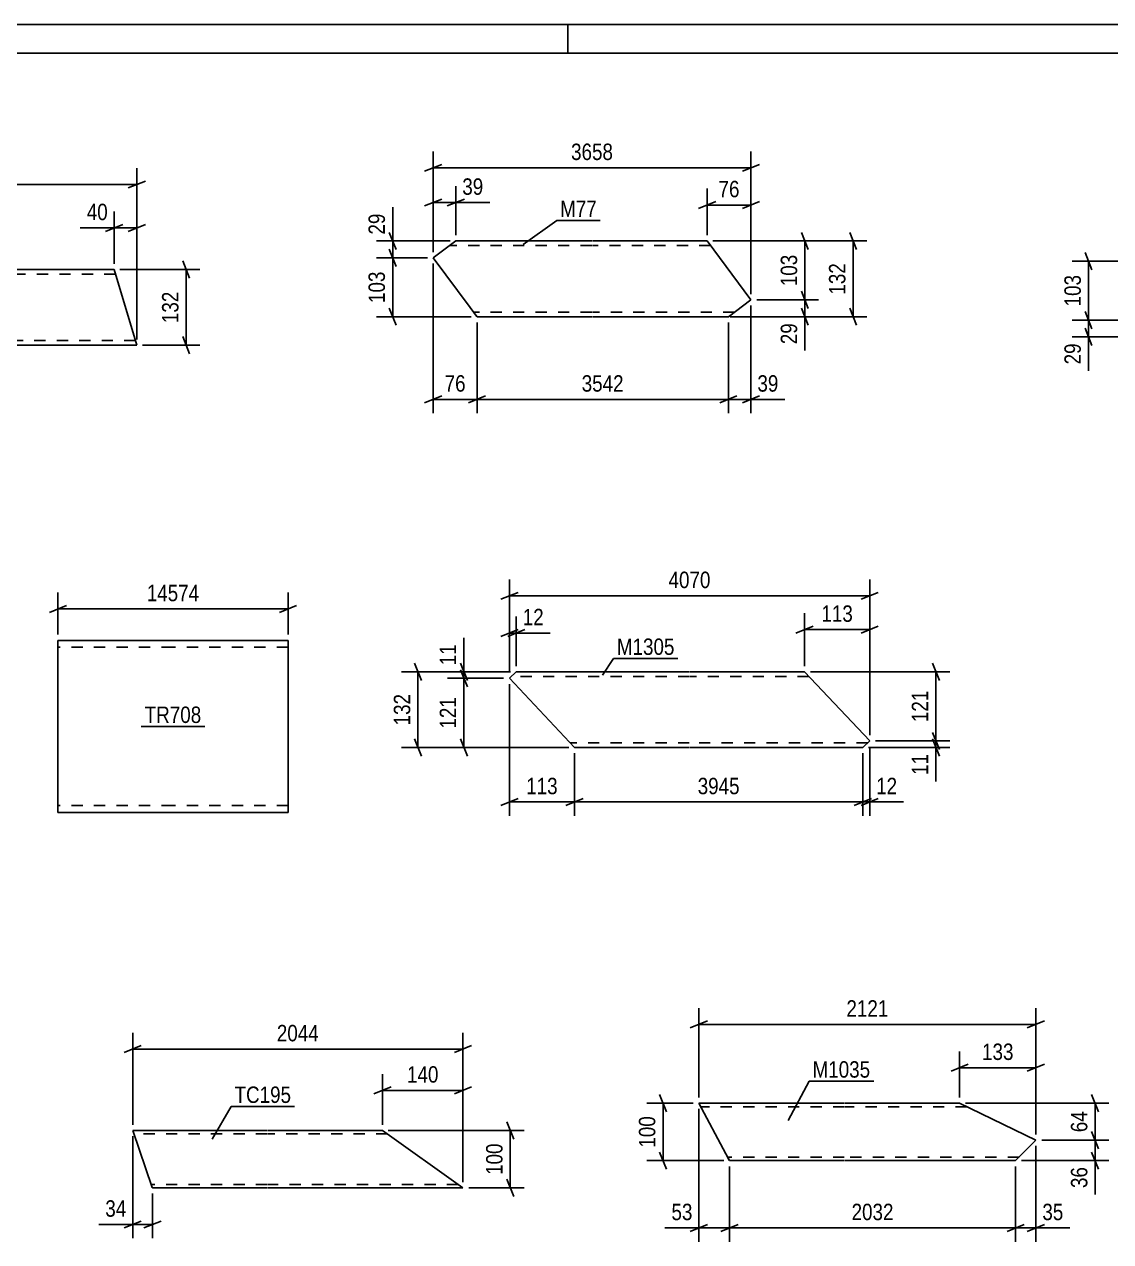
# Model space of a CAD drawing. Header units: millimetres. Extents: x 0 to 594, y 0 to 420.
# Drawn here: x 289.3 to 478.6, y 207.8 to 420 of the extents above; entities that cross this region are included whole.
import ezdxf

# ---------------------------------------------------------------- set-up
doc = ezdxf.new("R2010")
doc.units = ezdxf.units.MM
doc.linetypes.add('DXK_LINE_DOT2', pattern=[3.9198, 1.9599, -1.9599])
doc.styles.add('Arial Narrow', font='ARIALN.TTF', dxfattribs={"height": 0.2})

# ---------------------------------------------------------------- blocks, each defined once
blk = doc.blocks.new('Unknown-761550444-1135')
at = {"color": 5, "linetype": 'Continuous'}
for p, q in [((594, 420), (0, 420)), ((384, 415), (384, 420)), ((589, 415), (5, 415))]:
    blk.add_line(p, q, dxfattribs=at)
blk = doc.blocks.new('Part-761550444-8382 - 8381')
at = {"color": 2, "linetype": 'Continuous'}
for p, q in [((264.83, 377.27), (257.19, 367.01)), ((284.83, 377.27), (264.83, 377.27)), ((304.93, 377.27), (284.93, 377.27)), ((308.88, 364.07), (304.93, 377.27)), ((261.13, 364.07), (257.19, 367.01)), ((284.83, 364.07), (261.13, 364.07)), ((308.88, 364.07), (284.93, 364.07))]:
    blk.add_line(p, q, dxfattribs=at)
at = {"color": 7, "linetype": 'DXK_LINE_DOT2'}
for p, q in [((284.83, 376.47), (264.23, 376.47)), ((305.17, 376.47), (284.93, 376.47)), ((284.83, 364.87), (260.06, 364.87)), ((308.64, 364.87), (284.93, 364.87)), ((308.64, 364.87), (308.62, 364.93))]:
    blk.add_line(p, q, dxfattribs=at)
blk = doc.blocks.new('Part-761550444-8425 - 8424')
at = {"color": 2, "linetype": 'Continuous'}
for p, q in [((311.57, 217.29), (308.16, 227.2)), ((308.16, 227.2), (331.6, 227.2)), ((331.7, 227.2), (351.7, 227.2)), ((365.72, 217.2), (351.7, 227.2)), ((311.57, 217.29), (311.6, 217.2)), ((311.6, 217.2), (331.6, 217.2)), ((331.7, 217.2), (365.72, 217.2))]:
    blk.add_line(p, q, dxfattribs=at)
at = {"color": 7, "linetype": 'DXK_LINE_DOT2'}
for p, q in [((331.6, 226.6), (308.37, 226.6)), ((352.54, 226.6), (331.7, 226.6)), ((311.4, 217.8), (311.38, 217.84)), ((331.6, 217.8), (311.4, 217.8)), ((364.88, 217.8), (331.7, 217.8)), ((364.63, 217.97), (364.68, 217.94)), ((364.82, 217.84), (364.88, 217.8))]:
    blk.add_line(p, q, dxfattribs=at)
blk = doc.blocks.new('Part-761550444-8389 - 8388')
at = {"color": 2, "linetype": 'Continuous'}
for p, q in [((364.47, 382.24), (360.53, 379.3)), ((388.17, 382.24), (364.47, 382.24)), ((408.27, 382.24), (388.27, 382.24)), ((408.27, 382.24), (415.91, 371.97)), ((366.98, 370.64), (360.53, 379.3)), ((411.97, 369.04), (415.91, 371.97)), ((368.17, 369.04), (366.98, 370.64)), ((388.17, 369.04), (368.17, 369.04)), ((411.97, 369.04), (388.27, 369.04))]:
    blk.add_line(p, q, dxfattribs=at)
at = {"color": 7, "linetype": 'DXK_LINE_DOT2'}
for p, q in [((388.17, 381.44), (363.4, 381.44)), ((408.87, 381.44), (388.27, 381.44)), ((368.08, 369.16), (366.98, 370.64)), ((388.17, 369.84), (367.57, 369.84)), ((413.04, 369.84), (388.27, 369.84))]:
    blk.add_line(p, q, dxfattribs=at)
blk = doc.blocks.new('Part-761550444-8396 - 8395')
at = {"color": 2, "linetype": 'Continuous'}
for p, q in [((373.81, 306.02), (375.01, 307.15)), ((385.16, 293.95), (373.81, 306.02)), ((375.01, 307.15), (405.16, 307.15)), ((405.26, 307.15), (425.26, 307.15)), ((425.26, 307.15), (436.61, 295.09)), ((436.61, 295.09), (435.41, 293.95)), ((405.16, 293.95), (385.16, 293.95)), ((435.41, 293.95), (405.26, 293.95))]:
    blk.add_line(p, q, dxfattribs=at)
at = {"color": 7, "linetype": 'DXK_LINE_DOT2'}
for p, q in [((405.16, 306.35), (374.16, 306.35)), ((426.01, 306.35), (405.26, 306.35)), ((405.16, 294.75), (384.41, 294.75)), ((436.26, 294.75), (405.26, 294.75))]:
    blk.add_line(p, q, dxfattribs=at)
blk = doc.blocks.new('Part-761550444-8498 - 8497')
at = {"color": 2, "linetype": 'Continuous'}
for p, q in [((315.13, 312.63), (295.13, 312.63)), ((295.13, 285.03), (295.13, 312.63)), ((335.23, 312.63), (315.23, 312.63)), ((335.23, 312.63), (335.23, 282.63)), ((295.13, 285.03), (295.13, 282.63)), ((315.13, 282.63), (295.13, 282.63)), ((335.23, 282.63), (315.23, 282.63))]:
    blk.add_line(p, q, dxfattribs=at)
at = {"color": 7, "linetype": 'DXK_LINE_DOT2'}
for p, q in [((315.13, 311.43), (295.13, 311.43)), ((335.23, 311.43), (315.23, 311.43)), ((295.13, 282.81), (295.13, 285.03)), ((295.13, 283.83), (295.13, 283.92)), ((315.13, 283.83), (295.13, 283.83)), ((335.23, 283.83), (315.23, 283.83)), ((335.23, 283.83), (335.23, 283.92))]:
    blk.add_line(p, q, dxfattribs=at)
blk = doc.blocks.new('Part-761550444-8583 - 8582')
at = {"color": 2, "linetype": 'Continuous'}
for p, q in [((411.54, 223.15), (406.84, 231.95)), ((406.84, 231.95), (432.18, 231.95)), ((432.28, 231.95), (452.28, 231.95)), ((465.58, 225.51), (452.28, 231.95)), ((462.04, 221.95), (465.58, 225.51)), ((412.18, 221.95), (411.54, 223.15)), ((432.18, 221.95), (412.18, 221.95)), ((462.04, 221.95), (432.28, 221.95))]:
    blk.add_line(p, q, dxfattribs=at)
at = {"color": 7, "linetype": 'DXK_LINE_DOT2'}
for p, q in [((432.18, 231.35), (407.16, 231.35)), ((453.52, 231.35), (432.28, 231.35)), ((412.13, 222.04), (411.54, 223.15)), ((411.86, 222.55), (411.84, 222.6)), ((432.18, 222.55), (411.86, 222.55)), ((462.63, 222.55), (432.28, 222.55))]:
    blk.add_line(p, q, dxfattribs=at)
blk = doc.blocks.new('StraightDimension-761550444-8751 - 8381')
at = {"color": 7, "linetype": 'Continuous'}
for p, q in [((304.93, 378.27), (304.93, 387.37)), ((308.88, 365.07), (308.88, 387.37)), ((303.43, 383.92), (306.43, 385.12)), ((304.93, 384.52), (308.88, 384.52)), ((310.38, 385.12), (307.38, 383.92))]:
    blk.add_line(p, q, dxfattribs=at)
at = {"color": 0}
blk.add_wipeout([(304.4, 385.27), (304.4, 389.47), (299.55, 389.47), (299.55, 385.27)], dxfattribs=at)
at = {"color": 7, "linetype": 'Continuous'}
blk.add_line((304.93, 384.52), (299.02, 384.52), dxfattribs=at)
blk.add_line((304.93, 384.52), (299.02, 384.52), dxfattribs=at)
at = {"color": 3, "style": 'Arial Narrow'}
blk.add_text('40', height=2.863, dxfattribs=at).set_placement((300.15, 385.87))
blk = doc.blocks.new('StraightDimension-761550444-8771 - 8381')
at = {"color": 7, "linetype": 'Continuous'}
for p, q in [((318.08, 375.77), (316.88, 378.77)), ((305.93, 377.27), (319.88, 377.27)), ((317.48, 364.07), (317.48, 377.27)), ((316.88, 365.57), (318.08, 362.57)), ((309.88, 364.07), (319.88, 364.07))]:
    blk.add_line(p, q, dxfattribs=at)
at = {"color": 0}
blk.add_wipeout([(316.73, 374.01), (312.53, 374.01), (312.53, 367.33), (316.73, 367.33)], dxfattribs=at)
at = {"color": 3, "style": 'Arial Narrow'}
blk.add_text('132', height=2.863, rotation=90.0002, dxfattribs=at).set_placement((316.13, 367.93))
blk = doc.blocks.new('StraightDimension-761550444-8777 - 8381')
at = {"color": 7, "linetype": 'Continuous'}
for p, q in [((257.19, 368.01), (257.19, 394.94)), ((308.88, 365.07), (308.88, 394.94)), ((258.69, 392.69), (255.69, 391.49)), ((307.38, 391.49), (310.38, 392.69)), ((257.19, 392.09), (308.88, 392.09))]:
    blk.add_line(p, q, dxfattribs=at)
at = {"color": 0}
blk.add_wipeout([(287.29, 392.84), (287.29, 397.04), (278.78, 397.04), (278.78, 392.84)], dxfattribs=at)
at = {"color": 3, "style": 'Arial Narrow'}
blk.add_text('1780', height=2.863, dxfattribs=at).set_placement((279.38, 393.44))
blk = doc.blocks.new('StraightDimension-761550444-8733 - 8344')
at = {"color": 7, "linetype": 'Continuous'}
for p, q in [((474.15, 380.22), (475.35, 377.22)), ((488.58, 378.72), (471.9, 378.72)), ((474.75, 368.45), (474.75, 378.72)), ((475.35, 366.95), (474.15, 369.95)), ((480.94, 368.45), (471.9, 368.45))]:
    blk.add_line(p, q, dxfattribs=at)
at = {"color": 0}
blk.add_wipeout([(474, 376.93), (469.8, 376.93), (469.8, 370.24), (474, 370.24)], dxfattribs=at)
at = {"color": 3, "style": 'Arial Narrow'}
blk.add_text('103', height=2.863, rotation=90.0002, dxfattribs=at).set_placement((473.4, 370.84))
blk = doc.blocks.new('StraightDimension-761550444-8734 - 8344')
at = {"color": 7, "linetype": 'Continuous'}
for p, q in [((474.15, 369.95), (475.35, 366.95)), ((480.94, 368.45), (471.9, 368.45)), ((474.75, 365.52), (474.75, 368.45)), ((484.89, 365.52), (471.9, 365.52)), ((475.35, 364.02), (474.15, 367.02))]:
    blk.add_line(p, q, dxfattribs=at)
at = {"color": 0}
blk.add_wipeout([(474, 364.99), (469.8, 364.99), (469.8, 360.13), (474, 360.13)], dxfattribs=at)
at = {"color": 7, "linetype": 'Continuous'}
blk.add_line((474.75, 365.52), (474.75, 359.61), dxfattribs=at)
blk.add_line((474.75, 365.52), (474.75, 359.61), dxfattribs=at)
at = {"color": 3, "style": 'Arial Narrow'}
blk.add_text('29', height=2.863, rotation=90.0002, dxfattribs=at).set_placement((473.4, 360.73))
blk = doc.blocks.new('StraightDimension-761550444-8895 - 8424')
at = {"color": 7, "linetype": 'Continuous'}
for p, q in [((352.7, 227.2), (376.36, 227.2)), ((373.36, 228.7), (374.56, 225.7)), ((373.96, 217.2), (373.96, 227.2)), ((374.56, 215.7), (373.36, 218.7)), ((366.72, 217.2), (376.36, 217.2))]:
    blk.add_line(p, q, dxfattribs=at)
at = {"color": 0}
blk.add_wipeout([(373.21, 225.54), (369.01, 225.54), (369.01, 218.86), (373.21, 218.86)], dxfattribs=at)
at = {"color": 3, "style": 'Arial Narrow'}
blk.add_text('100', height=2.863, rotation=90.0002, dxfattribs=at).set_placement((372.61, 219.46))
blk = doc.blocks.new('StraightDimension-761550444-8887 - 8424')
at = {"color": 7, "linetype": 'Continuous'}
for p, q in [((308.16, 226.2), (308.16, 208.42)), ((311.6, 216.2), (311.6, 208.42)), ((306.66, 210.22), (309.66, 211.42)), ((308.16, 210.82), (311.6, 210.82)), ((313.1, 211.42), (310.1, 210.22))]:
    blk.add_line(p, q, dxfattribs=at)
at = {"color": 0}
blk.add_wipeout([(307.63, 211.57), (307.63, 215.77), (302.78, 215.77), (302.78, 211.57)], dxfattribs=at)
at = {"color": 7, "linetype": 'Continuous'}
blk.add_line((308.16, 210.82), (302.25, 210.82), dxfattribs=at)
blk.add_line((308.16, 210.82), (302.25, 210.82), dxfattribs=at)
at = {"color": 3, "style": 'Arial Narrow'}
blk.add_text('34', height=2.863, dxfattribs=at).set_placement((303.38, 212.17))
blk = doc.blocks.new('StraightDimension-761550444-8907 - 8424')
at = {"color": 7, "linetype": 'Continuous'}
for p, q in [((308.16, 228.2), (308.16, 244.24)), ((365.72, 218.2), (365.72, 244.24)), ((309.66, 241.99), (306.66, 240.79)), ((364.22, 240.79), (367.22, 241.99)), ((308.16, 241.39), (365.72, 241.39))]:
    blk.add_line(p, q, dxfattribs=at)
at = {"color": 0}
blk.add_wipeout([(341.2, 242.14), (341.2, 246.34), (332.68, 246.34), (332.68, 242.14)], dxfattribs=at)
at = {"color": 3, "style": 'Arial Narrow'}
blk.add_text('2044', height=2.863, dxfattribs=at).set_placement((333.28, 242.74))
blk = doc.blocks.new('StraightDimension-761550444-8891 - 8424')
at = {"color": 7, "linetype": 'Continuous'}
for p, q in [((351.7, 228.2), (351.7, 237.04)), ((365.72, 218.2), (365.72, 237.04)), ((353.2, 234.79), (350.2, 233.59)), ((351.7, 234.19), (365.72, 234.19)), ((364.22, 233.59), (367.22, 234.79))]:
    blk.add_line(p, q, dxfattribs=at)
at = {"color": 0}
blk.add_wipeout([(362.05, 234.94), (362.05, 239.14), (355.37, 239.14), (355.37, 234.94)], dxfattribs=at)
at = {"color": 3, "style": 'Arial Narrow'}
blk.add_text('140', height=2.863, dxfattribs=at).set_placement((355.97, 235.54))
blk = doc.blocks.new('StraightDimension-761550444-8806 - 8388')
at = {"color": 7, "linetype": 'Continuous'}
for p, q in [((424.71, 373.47), (425.91, 370.47)), ((416.91, 371.97), (427.71, 371.97)), ((425.31, 369.04), (425.31, 371.97)), ((425.91, 367.54), (424.71, 370.54)), ((412.97, 369.04), (427.71, 369.04))]:
    blk.add_line(p, q, dxfattribs=at)
at = {"color": 0}
blk.add_wipeout([(424.56, 368.51), (420.36, 368.51), (420.36, 363.65), (424.56, 363.65)], dxfattribs=at)
at = {"color": 7, "linetype": 'Continuous'}
blk.add_line((425.31, 369.04), (425.31, 363.13), dxfattribs=at)
blk.add_line((425.31, 369.04), (425.31, 363.13), dxfattribs=at)
at = {"color": 3, "style": 'Arial Narrow'}
blk.add_text('29', height=2.863, rotation=90.0002, dxfattribs=at).set_placement((423.96, 364.25))
blk = doc.blocks.new('StraightDimension-761550444-8798 - 8388')
at = {"color": 7, "linetype": 'Continuous'}
for p, q in [((352.87, 380.8), (354.07, 377.8)), ((359.53, 379.3), (350.62, 379.3)), ((353.47, 369.04), (353.47, 379.3)), ((354.07, 367.54), (352.87, 370.54)), ((367.17, 369.04), (350.62, 369.04))]:
    blk.add_line(p, q, dxfattribs=at)
at = {"color": 0}
blk.add_wipeout([(352.72, 377.51), (348.52, 377.51), (348.52, 370.83), (352.72, 370.83)], dxfattribs=at)
at = {"color": 3, "style": 'Arial Narrow'}
blk.add_text('103', height=2.863, rotation=90.0002, dxfattribs=at).set_placement((352.12, 371.43))
blk = doc.blocks.new('StraightDimension-761550444-8805 - 8388')
at = {"color": 7, "linetype": 'Continuous'}
for p, q in [((409.27, 382.24), (427.71, 382.24)), ((424.71, 383.74), (425.91, 380.74)), ((425.31, 371.97), (425.31, 382.24)), ((425.91, 370.47), (424.71, 373.47)), ((416.91, 371.97), (427.71, 371.97))]:
    blk.add_line(p, q, dxfattribs=at)
at = {"color": 0}
blk.add_wipeout([(424.56, 380.45), (420.36, 380.45), (420.36, 373.76), (424.56, 373.76)], dxfattribs=at)
at = {"color": 3, "style": 'Arial Narrow'}
blk.add_text('103', height=2.863, rotation=90.0002, dxfattribs=at).set_placement((423.96, 374.36))
blk = doc.blocks.new('StraightDimension-761550444-8797 - 8388')
at = {"color": 7, "linetype": 'Continuous'}
for p, q in [((363.47, 382.24), (350.62, 382.24)), ((352.87, 383.74), (354.07, 380.74)), ((353.47, 379.3), (353.47, 382.24)), ((354.07, 377.8), (352.87, 380.8)), ((359.53, 379.3), (350.62, 379.3))]:
    blk.add_line(p, q, dxfattribs=at)
at = {"color": 0}
blk.add_wipeout([(352.72, 387.62), (348.52, 387.62), (348.52, 382.76), (352.72, 382.76)], dxfattribs=at)
at = {"color": 7, "linetype": 'Continuous'}
blk.add_line((353.47, 382.24), (353.47, 388.14), dxfattribs=at)
blk.add_line((353.47, 382.24), (353.47, 388.14), dxfattribs=at)
at = {"color": 3, "style": 'Arial Narrow'}
blk.add_text('29', height=2.863, rotation=90.0002, dxfattribs=at).set_placement((352.12, 383.36))
blk = doc.blocks.new('StraightDimension-761550444-8789 - 8388')
at = {"color": 7, "linetype": 'Continuous'}
for p, q in [((408.27, 383.24), (408.27, 391.36)), ((415.91, 372.97), (415.91, 391.36)), ((406.77, 387.91), (409.77, 389.11)), ((408.27, 388.51), (415.91, 388.51)), ((417.41, 389.11), (414.41, 387.91))]:
    blk.add_line(p, q, dxfattribs=at)
at = {"color": 0}
blk.add_wipeout([(414.52, 389.26), (414.52, 393.46), (409.66, 393.46), (409.66, 389.26)], dxfattribs=at)
at = {"color": 3, "style": 'Arial Narrow'}
blk.add_text('76', height=2.863, dxfattribs=at).set_placement((410.26, 389.86))
blk = doc.blocks.new('StraightDimension-761550444-8793 - 8388')
at = {"color": 7, "linetype": 'Continuous'}
for p, q in [((360.53, 380.3), (360.53, 391.79)), ((364.47, 383.24), (364.47, 391.79)), ((359.03, 388.34), (362.03, 389.54)), ((360.53, 388.94), (364.47, 388.94)), ((365.97, 389.54), (362.97, 388.34))]:
    blk.add_line(p, q, dxfattribs=at)
at = {"color": 0}
blk.add_wipeout([(369.85, 389.69), (369.85, 393.89), (365, 393.89), (365, 389.69)], dxfattribs=at)
at = {"color": 7, "linetype": 'Continuous'}
blk.add_line((364.47, 388.94), (370.38, 388.94), dxfattribs=at)
blk.add_line((364.47, 388.94), (370.38, 388.94), dxfattribs=at)
at = {"color": 3, "style": 'Arial Narrow'}
blk.add_text('39', height=2.863, dxfattribs=at).set_placement((365.6, 390.29))
blk = doc.blocks.new('StraightDimension-761550444-8813 - 8388')
at = {"color": 7, "linetype": 'Continuous'}
for p, q in [((360.53, 380.3), (360.53, 397.85)), ((415.91, 372.97), (415.91, 397.85)), ((362.03, 395.6), (359.03, 394.4)), ((360.53, 395), (415.91, 395)), ((414.41, 394.4), (417.41, 395.6))]:
    blk.add_line(p, q, dxfattribs=at)
at = {"color": 0}
blk.add_wipeout([(392.48, 395.75), (392.48, 399.95), (383.96, 399.95), (383.96, 395.75)], dxfattribs=at)
at = {"color": 3, "style": 'Arial Narrow'}
blk.add_text('3658', height=2.863, dxfattribs=at).set_placement((384.56, 396.35))
blk = doc.blocks.new('StraightDimension-761550444-12751 - 8388')
at = {"color": 7, "linetype": 'Continuous'}
for p, q in [((409.27, 382.24), (436.12, 382.24)), ((434.32, 380.74), (433.12, 383.74)), ((433.72, 369.04), (433.72, 382.24)), ((433.12, 370.54), (434.32, 367.54)), ((412.31, 369.04), (436.12, 369.04))]:
    blk.add_line(p, q, dxfattribs=at)
at = {"color": 0}
blk.add_wipeout([(432.97, 378.98), (428.77, 378.98), (428.77, 372.29), (432.97, 372.29)], dxfattribs=at)
at = {"color": 3, "style": 'Arial Narrow'}
blk.add_text('132', height=2.863, rotation=90.0002, dxfattribs=at).set_placement((432.37, 372.89))
blk = doc.blocks.new('StraightDimension-761550444-14671 - 8388')
at = {"color": 7, "linetype": 'Continuous'}
for p, q in [((415.91, 370.97), (415.91, 352.23)), ((411.97, 368.04), (411.97, 352.23)), ((410.47, 354.03), (413.47, 355.23)), ((411.97, 354.63), (415.91, 354.63)), ((417.41, 355.23), (414.41, 354.03))]:
    blk.add_line(p, q, dxfattribs=at)
at = {"color": 0}
blk.add_wipeout([(421.29, 355.38), (421.29, 359.58), (416.44, 359.58), (416.44, 355.38)], dxfattribs=at)
at = {"color": 7, "linetype": 'Continuous'}
blk.add_line((415.91, 354.63), (421.82, 354.63), dxfattribs=at)
blk.add_line((415.91, 354.63), (421.82, 354.63), dxfattribs=at)
at = {"color": 3, "style": 'Arial Narrow'}
blk.add_text('39', height=2.863, dxfattribs=at).set_placement((417.04, 355.98))
blk = doc.blocks.new('StraightDimension-761550444-14672 - 8388')
at = {"color": 7, "linetype": 'Continuous'}
for p, q in [((368.17, 368.04), (368.17, 352.23)), ((411.97, 368.04), (411.97, 352.23)), ((369.67, 355.23), (366.67, 354.03)), ((368.17, 354.63), (411.97, 354.63)), ((410.47, 354.03), (413.47, 355.23))]:
    blk.add_line(p, q, dxfattribs=at)
at = {"color": 0}
blk.add_wipeout([(394.33, 355.38), (394.33, 359.58), (385.81, 359.58), (385.81, 355.38)], dxfattribs=at)
at = {"color": 3, "style": 'Arial Narrow'}
blk.add_text('3542', height=2.863, dxfattribs=at).set_placement((386.41, 355.98))
blk = doc.blocks.new('StraightDimension-761550444-14673 - 8388')
at = {"color": 7, "linetype": 'Continuous'}
for p, q in [((360.53, 378.3), (360.53, 352.23)), ((368.17, 368.04), (368.17, 352.23)), ((359.03, 354.03), (362.03, 355.23)), ((360.53, 354.63), (368.17, 354.63)), ((369.67, 355.23), (366.67, 354.03))]:
    blk.add_line(p, q, dxfattribs=at)
at = {"color": 0}
blk.add_wipeout([(366.78, 355.38), (366.78, 359.58), (361.92, 359.58), (361.92, 355.38)], dxfattribs=at)
at = {"color": 3, "style": 'Arial Narrow'}
blk.add_text('76', height=2.863, dxfattribs=at).set_placement((362.52, 355.98))
blk = doc.blocks.new('StraightDimension-761550444-14715 - 8395')
at = {"color": 7, "linetype": 'Continuous'}
for p, q in [((385.16, 292.95), (385.16, 282.06)), ((435.41, 292.95), (435.41, 282.06)), ((386.66, 285.06), (383.66, 283.86)), ((385.16, 284.46), (435.41, 284.46)), ((433.91, 283.86), (436.91, 285.06))]:
    blk.add_line(p, q, dxfattribs=at)
at = {"color": 0}
blk.add_wipeout([(414.54, 285.21), (414.54, 289.41), (406.03, 289.41), (406.03, 285.21)], dxfattribs=at)
at = {"color": 3, "style": 'Arial Narrow'}
blk.add_text('3945', height=2.863, dxfattribs=at).set_placement((406.63, 285.81))
blk = doc.blocks.new('StraightDimension-761550444-12846 - 8395')
at = {"color": 7, "linetype": 'Continuous'}
for p, q in [((365.28, 308.65), (366.48, 305.65)), ((374.01, 307.15), (363.03, 307.15)), ((372.81, 306.02), (363.03, 306.02)), ((366.48, 304.52), (365.28, 307.52)), ((365.88, 306.02), (365.88, 307.15))]:
    blk.add_line(p, q, dxfattribs=at)
at = {"color": 0}
blk.add_wipeout([(365.13, 312.54), (360.93, 312.54), (360.93, 307.68), (365.13, 307.68)], dxfattribs=at)
at = {"color": 7, "linetype": 'Continuous'}
blk.add_line((365.88, 307.15), (365.88, 313.06), dxfattribs=at)
blk.add_line((365.88, 307.15), (365.88, 313.06), dxfattribs=at)
at = {"color": 3, "style": 'Arial Narrow'}
blk.add_text('11', height=2.863, rotation=90.0002, dxfattribs=at).set_placement((364.53, 308.28))
blk = doc.blocks.new('StraightDimension-761550444-12895 - 8395')
at = {"color": 7, "linetype": 'Continuous'}
for p, q in [((358.48, 305.65), (357.28, 308.65)), ((374.01, 307.15), (355.03, 307.15)), ((357.88, 293.95), (357.88, 307.15)), ((357.28, 295.45), (358.48, 292.45)), ((384.16, 293.95), (355.03, 293.95))]:
    blk.add_line(p, q, dxfattribs=at)
at = {"color": 0}
blk.add_wipeout([(357.13, 303.9), (352.93, 303.9), (352.93, 297.21), (357.13, 297.21)], dxfattribs=at)
at = {"color": 3, "style": 'Arial Narrow'}
blk.add_text('132', height=2.863, rotation=90.0002, dxfattribs=at).set_placement((356.53, 297.81))
blk = doc.blocks.new('StraightDimension-761550444-12847 - 8395')
at = {"color": 7, "linetype": 'Continuous'}
for p, q in [((372.81, 306.02), (363.03, 306.02)), ((365.28, 307.52), (366.48, 304.52)), ((365.88, 293.95), (365.88, 306.02)), ((366.48, 292.45), (365.28, 295.45)), ((384.16, 293.95), (363.03, 293.95))]:
    blk.add_line(p, q, dxfattribs=at)
at = {"color": 0}
blk.add_wipeout([(365.13, 303.33), (360.93, 303.33), (360.93, 296.65), (365.13, 296.65)], dxfattribs=at)
at = {"color": 3, "style": 'Arial Narrow'}
blk.add_text('121', height=2.863, rotation=90.0002, dxfattribs=at).set_placement((364.53, 297.25))
blk = doc.blocks.new('StraightDimension-761550444-8849 - 8395')
at = {"color": 7, "linetype": 'Continuous'}
for p, q in [((373.81, 307.02), (373.81, 323.24)), ((436.61, 296.09), (436.61, 323.24)), ((375.31, 320.99), (372.31, 319.79)), ((373.81, 320.39), (436.61, 320.39)), ((435.11, 319.79), (438.11, 320.99))]:
    blk.add_line(p, q, dxfattribs=at)
at = {"color": 0}
blk.add_wipeout([(409.47, 321.14), (409.47, 325.34), (400.95, 325.34), (400.95, 321.14)], dxfattribs=at)
at = {"color": 3, "style": 'Arial Narrow'}
blk.add_text('4070', height=2.863, dxfattribs=at).set_placement((401.55, 321.74))
blk = doc.blocks.new('StraightDimension-761550444-8825 - 8395')
at = {"color": 7, "linetype": 'Continuous'}
for p, q in [((425.26, 308.15), (425.26, 317.36)), ((436.61, 296.09), (436.61, 317.36)), ((423.76, 313.91), (426.76, 315.11)), ((425.26, 314.51), (436.61, 314.51)), ((438.11, 315.11), (435.11, 313.91))]:
    blk.add_line(p, q, dxfattribs=at)
at = {"color": 0}
blk.add_wipeout([(434.28, 315.26), (434.28, 319.46), (427.59, 319.46), (427.59, 315.26)], dxfattribs=at)
at = {"color": 3, "style": 'Arial Narrow'}
blk.add_text('113', height=2.863, dxfattribs=at).set_placement((428.19, 315.86))
blk = doc.blocks.new('StraightDimension-761550444-8829 - 8395')
at = {"color": 7, "linetype": 'Continuous'}
for p, q in [((373.81, 307.02), (373.81, 316.76)), ((375.01, 308.15), (375.01, 316.76)), ((372.31, 313.31), (375.31, 314.51)), ((376.51, 314.51), (373.51, 313.31)), ((373.81, 313.91), (375.01, 313.91))]:
    blk.add_line(p, q, dxfattribs=at)
at = {"color": 0}
blk.add_wipeout([(380.39, 314.66), (380.39, 318.86), (375.54, 318.86), (375.54, 314.66)], dxfattribs=at)
at = {"color": 7, "linetype": 'Continuous'}
blk.add_line((375.01, 313.91), (380.92, 313.91), dxfattribs=at)
blk.add_line((375.01, 313.91), (380.92, 313.91), dxfattribs=at)
at = {"color": 3, "style": 'Arial Narrow'}
blk.add_text('12', height=2.863, dxfattribs=at).set_placement((376.14, 315.26))
blk = doc.blocks.new('StraightDimension-761550444-12927 - 8395')
at = {"color": 7, "linetype": 'Continuous'}
for p, q in [((447.56, 308.65), (448.76, 305.65)), ((426.26, 307.15), (450.56, 307.15)), ((448.16, 295.09), (448.16, 307.15)), ((437.61, 295.09), (450.56, 295.09)), ((448.76, 293.59), (447.56, 296.59))]:
    blk.add_line(p, q, dxfattribs=at)
at = {"color": 0}
blk.add_wipeout([(447.41, 304.46), (443.21, 304.46), (443.21, 297.78), (447.41, 297.78)], dxfattribs=at)
at = {"color": 3, "style": 'Arial Narrow'}
blk.add_text('121', height=2.863, rotation=90.0002, dxfattribs=at).set_placement((446.81, 298.38))
blk = doc.blocks.new('StraightDimension-761550444-12928 - 8395')
at = {"color": 7, "linetype": 'Continuous'}
for p, q in [((437.61, 295.09), (450.56, 295.09)), ((447.56, 296.59), (448.76, 293.59)), ((448.76, 292.45), (447.56, 295.45)), ((448.16, 293.95), (448.16, 295.09)), ((436.41, 293.95), (450.56, 293.95))]:
    blk.add_line(p, q, dxfattribs=at)
at = {"color": 0}
blk.add_wipeout([(447.41, 293.43), (443.21, 293.43), (443.21, 288.57), (447.41, 288.57)], dxfattribs=at)
at = {"color": 7, "linetype": 'Continuous'}
blk.add_line((448.16, 293.95), (448.16, 288.05), dxfattribs=at)
blk.add_line((448.16, 293.95), (448.16, 288.05), dxfattribs=at)
at = {"color": 3, "style": 'Arial Narrow'}
blk.add_text('11', height=2.863, rotation=90.0002, dxfattribs=at).set_placement((446.81, 289.17))
blk = doc.blocks.new('StraightDimension-761550444-14714 - 8395')
at = {"color": 7, "linetype": 'Continuous'}
for p, q in [((435.41, 292.95), (435.41, 282.06)), ((436.61, 294.09), (436.61, 282.06)), ((433.91, 283.86), (436.91, 285.06)), ((438.11, 285.06), (435.11, 283.86)), ((435.41, 284.46), (436.61, 284.46))]:
    blk.add_line(p, q, dxfattribs=at)
at = {"color": 0}
blk.add_wipeout([(441.99, 285.21), (441.99, 289.41), (437.13, 289.41), (437.13, 285.21)], dxfattribs=at)
at = {"color": 7, "linetype": 'Continuous'}
blk.add_line((436.61, 284.46), (442.51, 284.46), dxfattribs=at)
blk.add_line((436.61, 284.46), (442.51, 284.46), dxfattribs=at)
at = {"color": 3, "style": 'Arial Narrow'}
blk.add_text('12', height=2.863, dxfattribs=at).set_placement((437.73, 285.81))
blk = doc.blocks.new('StraightDimension-761550444-14716 - 8395')
at = {"color": 7, "linetype": 'Continuous'}
for p, q in [((373.81, 305.02), (373.81, 282.06)), ((385.16, 292.95), (385.16, 282.06)), ((372.31, 283.86), (375.31, 285.06)), ((373.81, 284.46), (385.16, 284.46)), ((386.66, 285.06), (383.66, 283.86))]:
    blk.add_line(p, q, dxfattribs=at)
at = {"color": 0}
blk.add_wipeout([(382.83, 285.21), (382.83, 289.41), (376.14, 289.41), (376.14, 285.21)], dxfattribs=at)
at = {"color": 3, "style": 'Arial Narrow'}
blk.add_text('113', height=2.863, dxfattribs=at).set_placement((376.74, 285.81))
blk = doc.blocks.new('StraightDimension-761550444-9063 - 8497')
at = {"color": 7, "linetype": 'Continuous'}
for p, q in [((295.13, 313.63), (295.13, 320.95)), ((335.23, 313.63), (335.23, 320.95)), ((296.63, 318.7), (293.63, 317.5)), ((333.73, 317.5), (336.73, 318.7)), ((295.13, 318.1), (335.23, 318.1))]:
    blk.add_line(p, q, dxfattribs=at)
at = {"color": 0}
blk.add_wipeout([(320.35, 318.85), (320.35, 323.05), (310.01, 323.05), (310.01, 318.85)], dxfattribs=at)
at = {"color": 3, "style": 'Arial Narrow'}
blk.add_text('14574', height=2.863, dxfattribs=at).set_placement((310.61, 319.45))
blk = doc.blocks.new('StraightDimension-761550444-9258 - 8582')
at = {"color": 7, "linetype": 'Continuous'}
for p, q in [((399.99, 233.45), (401.19, 230.45)), ((405.84, 231.95), (397.74, 231.95)), ((400.59, 221.95), (400.59, 231.95)), ((401.19, 220.45), (399.99, 223.45)), ((411.18, 221.95), (397.74, 221.95))]:
    blk.add_line(p, q, dxfattribs=at)
at = {"color": 0}
blk.add_wipeout([(399.84, 230.29), (395.64, 230.29), (395.64, 223.61), (399.84, 223.61)], dxfattribs=at)
at = {"color": 3, "style": 'Arial Narrow'}
blk.add_text('100', height=2.863, rotation=90.0002, dxfattribs=at).set_placement((399.24, 224.21))
blk = doc.blocks.new('StraightDimension-761550444-9250 - 8582')
at = {"color": 7, "linetype": 'Continuous'}
for p, q in [((475.29, 233.45), (476.49, 230.45)), ((453.28, 231.95), (478.29, 231.95)), ((475.89, 225.51), (475.89, 231.95)), ((466.58, 225.51), (478.29, 225.51)), ((476.49, 224.01), (475.29, 227.01))]:
    blk.add_line(p, q, dxfattribs=at)
at = {"color": 0}
blk.add_wipeout([(475.14, 231.16), (470.94, 231.16), (470.94, 226.3), (475.14, 226.3)], dxfattribs=at)
at = {"color": 3, "style": 'Arial Narrow'}
blk.add_text('64', height=2.863, rotation=90.0002, dxfattribs=at).set_placement((474.54, 226.9))
blk = doc.blocks.new('StraightDimension-761550444-9246 - 8582')
at = {"color": 7, "linetype": 'Continuous'}
for p, q in [((452.28, 232.95), (452.28, 240.99)), ((465.58, 226.51), (465.58, 240.99)), ((453.78, 238.74), (450.78, 237.54)), ((452.28, 238.14), (465.58, 238.14)), ((464.08, 237.54), (467.08, 238.74))]:
    blk.add_line(p, q, dxfattribs=at)
at = {"color": 0}
blk.add_wipeout([(462.27, 238.89), (462.27, 243.09), (455.59, 243.09), (455.59, 238.89)], dxfattribs=at)
at = {"color": 3, "style": 'Arial Narrow'}
blk.add_text('133', height=2.863, dxfattribs=at).set_placement((456.19, 239.49))
blk = doc.blocks.new('StraightDimension-761550444-9251 - 8582')
at = {"color": 7, "linetype": 'Continuous'}
for p, q in [((466.58, 225.51), (478.29, 225.51)), ((475.29, 227.01), (476.49, 224.01)), ((475.89, 221.95), (475.89, 225.51)), ((476.49, 220.45), (475.29, 223.45)), ((463.04, 221.95), (478.29, 221.95))]:
    blk.add_line(p, q, dxfattribs=at)
at = {"color": 0}
blk.add_wipeout([(475.14, 221.43), (470.94, 221.43), (470.94, 216.57), (475.14, 216.57)], dxfattribs=at)
at = {"color": 7, "linetype": 'Continuous'}
blk.add_line((475.89, 221.95), (475.89, 216.04), dxfattribs=at)
blk.add_line((475.89, 221.95), (475.89, 216.04), dxfattribs=at)
at = {"color": 3, "style": 'Arial Narrow'}
blk.add_text('36', height=2.863, rotation=90.0002, dxfattribs=at).set_placement((474.54, 217.17))
blk = doc.blocks.new('StraightDimension-761550444-15014 - 8582')
at = {"color": 7, "linetype": 'Continuous'}
for p, q in [((465.58, 224.51), (465.58, 207.82)), ((462.04, 220.95), (462.04, 207.82)), ((460.54, 209.62), (463.54, 210.82)), ((462.04, 210.22), (465.58, 210.22)), ((467.08, 210.82), (464.08, 209.62))]:
    blk.add_line(p, q, dxfattribs=at)
at = {"color": 0}
blk.add_wipeout([(470.96, 210.97), (470.96, 215.17), (466.1, 215.17), (466.1, 210.97)], dxfattribs=at)
at = {"color": 7, "linetype": 'Continuous'}
blk.add_line((465.58, 210.22), (471.48, 210.22), dxfattribs=at)
blk.add_line((465.58, 210.22), (471.48, 210.22), dxfattribs=at)
at = {"color": 3, "style": 'Arial Narrow'}
blk.add_text('35', height=2.863, dxfattribs=at).set_placement((466.7, 211.57))
blk = doc.blocks.new('StraightDimension-761550444-9264 - 8582')
at = {"color": 7, "linetype": 'Continuous'}
for p, q in [((406.84, 232.95), (406.84, 248.54)), ((465.58, 226.51), (465.58, 248.54)), ((408.34, 246.29), (405.34, 245.09)), ((464.08, 245.09), (467.08, 246.29)), ((406.84, 245.69), (465.58, 245.69))]:
    blk.add_line(p, q, dxfattribs=at)
at = {"color": 0}
blk.add_wipeout([(440.46, 246.44), (440.46, 250.64), (431.95, 250.64), (431.95, 246.44)], dxfattribs=at)
at = {"color": 3, "style": 'Arial Narrow'}
blk.add_text('2121', height=2.863, dxfattribs=at).set_placement((432.55, 247.04))
blk = doc.blocks.new('StraightDimension-761550444-15015 - 8582')
at = {"color": 7, "linetype": 'Continuous'}
for p, q in [((412.18, 220.95), (412.18, 207.82)), ((462.04, 220.95), (462.04, 207.82)), ((413.68, 210.82), (410.68, 209.62)), ((412.18, 210.22), (462.04, 210.22)), ((460.54, 209.62), (463.54, 210.82))]:
    blk.add_line(p, q, dxfattribs=at)
at = {"color": 0}
blk.add_wipeout([(441.37, 210.97), (441.37, 215.17), (432.85, 215.17), (432.85, 210.97)], dxfattribs=at)
at = {"color": 3, "style": 'Arial Narrow'}
blk.add_text('2032', height=2.863, dxfattribs=at).set_placement((433.45, 211.57))
blk = doc.blocks.new('StraightDimension-761550444-15016 - 8582')
at = {"color": 7, "linetype": 'Continuous'}
for p, q in [((406.84, 230.95), (406.84, 207.82)), ((412.18, 220.95), (412.18, 207.82)), ((405.34, 209.62), (408.34, 210.82)), ((406.84, 210.22), (412.18, 210.22)), ((413.68, 210.82), (410.68, 209.62))]:
    blk.add_line(p, q, dxfattribs=at)
at = {"color": 0}
blk.add_wipeout([(406.32, 210.97), (406.32, 215.17), (401.46, 215.17), (401.46, 210.97)], dxfattribs=at)
at = {"color": 7, "linetype": 'Continuous'}
blk.add_line((406.84, 210.22), (400.93, 210.22), dxfattribs=at)
blk.add_line((406.84, 210.22), (400.93, 210.22), dxfattribs=at)
at = {"color": 3, "style": 'Arial Narrow'}
blk.add_text('53', height=2.863, dxfattribs=at).set_placement((402.06, 211.57))
blk = doc.blocks.new('Mark-761550444-9535 - 8424')
at = {"color": 0}
blk.add_wipeout([(335.78, 232), (335.78, 235), (325.91, 235), (325.91, 232)], dxfattribs=at)
blk.add_wipeout([(335.78, 232), (335.78, 235), (325.91, 235), (325.91, 232)], dxfattribs=at)
at = {"color": 30, "linetype": 'Continuous'}
for p, q in [((322, 225.67), (325.31, 231.4)), ((325.31, 231.4), (336.38, 231.4))]:
    blk.add_line(p, q, dxfattribs=at)
at = {"color": 3, "style": 'Arial Narrow'}
blk.add_text('TC195', height=2.863, dxfattribs=at).set_placement((325.91, 232))
blk = doc.blocks.new('Mark-761550444-9523 - 8388')
at = {"color": 0}
blk.add_wipeout([(389.05, 386.42), (389.05, 389.42), (382.65, 389.42), (382.65, 386.42)], dxfattribs=at)
blk.add_wipeout([(389.05, 386.42), (389.05, 389.42), (382.65, 389.42), (382.65, 386.42)], dxfattribs=at)
at = {"color": 30, "linetype": 'Continuous'}
for p, q in [((376.2, 381.63), (382.05, 385.82)), ((382.05, 385.82), (389.65, 385.82))]:
    blk.add_line(p, q, dxfattribs=at)
at = {"color": 3, "style": 'Arial Narrow'}
blk.add_text('M77', height=2.863, dxfattribs=at).set_placement((382.65, 386.42))
blk = doc.blocks.new('Mark-761550444-9526 - 8395')
at = {"color": 0}
blk.add_wipeout([(402.59, 310.09), (402.59, 313.09), (392.54, 313.09), (392.54, 310.09)], dxfattribs=at)
blk.add_wipeout([(402.59, 310.09), (402.59, 313.09), (392.54, 313.09), (392.54, 310.09)], dxfattribs=at)
at = {"color": 30, "linetype": 'Continuous'}
for p, q in [((390.04, 306.58), (391.94, 309.49)), ((391.94, 309.49), (403.19, 309.49))]:
    blk.add_line(p, q, dxfattribs=at)
at = {"color": 3, "style": 'Arial Narrow'}
blk.add_text('M1305', height=2.863, dxfattribs=at).set_placement((392.54, 310.09))
blk = doc.blocks.new('Mark-761550444-9557 - 8497')
at = {"color": 0}
blk.add_wipeout([(320.11, 298.23), (320.11, 301.23), (310.25, 301.23), (310.25, 298.23)], dxfattribs=at)
blk.add_wipeout([(320.11, 298.23), (320.11, 301.23), (310.25, 301.23), (310.25, 298.23)], dxfattribs=at)
at = {"color": 30, "linetype": 'Continuous'}
blk.add_line((309.65, 297.63), (320.71, 297.63), dxfattribs=at)
at = {"color": 3, "style": 'Arial Narrow'}
blk.add_text('TR708', height=2.863, dxfattribs=at).set_placement((310.25, 298.23))
blk = doc.blocks.new('Mark-761550444-9577 - 8582')
at = {"color": 0}
blk.add_wipeout([(436.7, 236.41), (436.7, 239.41), (426.65, 239.41), (426.65, 236.41)], dxfattribs=at)
blk.add_wipeout([(436.7, 236.41), (436.7, 239.41), (426.65, 239.41), (426.65, 236.41)], dxfattribs=at)
at = {"color": 30, "linetype": 'Continuous'}
for p, q in [((422.37, 228.93), (426.05, 235.81)), ((426.05, 235.81), (437.3, 235.81))]:
    blk.add_line(p, q, dxfattribs=at)
at = {"color": 3, "style": 'Arial Narrow'}
blk.add_text('M1035', height=2.863, dxfattribs=at).set_placement((426.65, 236.41))

msp = doc.modelspace()

# ---------------------------------------------------------------- block references
for name in ['Unknown-761550444-1135', 'Part-761550444-8389 - 8388', 'Part-761550444-8382 - 8381', 'Part-761550444-8498 - 8497', 'Part-761550444-8396 - 8395', 'Part-761550444-8583 - 8582', 'Part-761550444-8425 - 8424']:
    msp.add_blockref(name, (0, 0))

# ---------------------------------------------------------------- next in the draw order: block references
for name in ['StraightDimension-761550444-8751 - 8381', 'StraightDimension-761550444-8798 - 8388', 'StraightDimension-761550444-8733 - 8344', 'StraightDimension-761550444-8806 - 8388', 'StraightDimension-761550444-9063 - 8497', 'StraightDimension-761550444-12846 - 8395', 'Mark-761550444-9557 - 8497', 'StraightDimension-761550444-14715 - 8395', 'StraightDimension-761550444-9258 - 8582', 'StraightDimension-761550444-9250 - 8582', 'StraightDimension-761550444-8895 - 8424', 'StraightDimension-761550444-8887 - 8424']:
    msp.add_blockref(name, (0, 0))

# ---------------------------------------------------------------- next in the draw order: block references
for name in ['StraightDimension-761550444-8797 - 8388', 'StraightDimension-761550444-8805 - 8388', 'StraightDimension-761550444-8771 - 8381', 'StraightDimension-761550444-8734 - 8344', 'StraightDimension-761550444-12895 - 8395', 'StraightDimension-761550444-8907 - 8424', 'StraightDimension-761550444-9246 - 8582']:
    msp.add_blockref(name, (0, 0))

# ---------------------------------------------------------------- next in the draw order: block references
for name in ['StraightDimension-761550444-8777 - 8381', 'StraightDimension-761550444-8793 - 8388', 'StraightDimension-761550444-8789 - 8388', 'StraightDimension-761550444-12847 - 8395', 'StraightDimension-761550444-8891 - 8424', 'Mark-761550444-9535 - 8424', 'StraightDimension-761550444-9251 - 8582']:
    msp.add_blockref(name, (0, 0))

# ---------------------------------------------------------------- next in the draw order: block references
for name in ['StraightDimension-761550444-8813 - 8388', 'StraightDimension-761550444-8849 - 8395', 'StraightDimension-761550444-9264 - 8582', 'StraightDimension-761550444-15014 - 8582']:
    msp.add_blockref(name, (0, 0))

# ---------------------------------------------------------------- next in the draw order: block references
for name in ['Mark-761550444-9523 - 8388', 'StraightDimension-761550444-12751 - 8388', 'StraightDimension-761550444-8829 - 8395', 'StraightDimension-761550444-8825 - 8395', 'Mark-761550444-9526 - 8395', 'StraightDimension-761550444-14716 - 8395', 'Mark-761550444-9577 - 8582', 'StraightDimension-761550444-15015 - 8582']:
    msp.add_blockref(name, (0, 0))

# ---------------------------------------------------------------- next in the draw order: block references
for name in ['StraightDimension-761550444-14671 - 8388', 'StraightDimension-761550444-12927 - 8395', 'StraightDimension-761550444-15016 - 8582']:
    msp.add_blockref(name, (0, 0))

# ---------------------------------------------------------------- next in the draw order: block references
for name in ['StraightDimension-761550444-14672 - 8388', 'StraightDimension-761550444-12928 - 8395']:
    msp.add_blockref(name, (0, 0))

# ---------------------------------------------------------------- next in the draw order: block references
for name in ['StraightDimension-761550444-14673 - 8388', 'StraightDimension-761550444-14714 - 8395']:
    msp.add_blockref(name, (0, 0))

doc.saveas('drawing.dxf')
